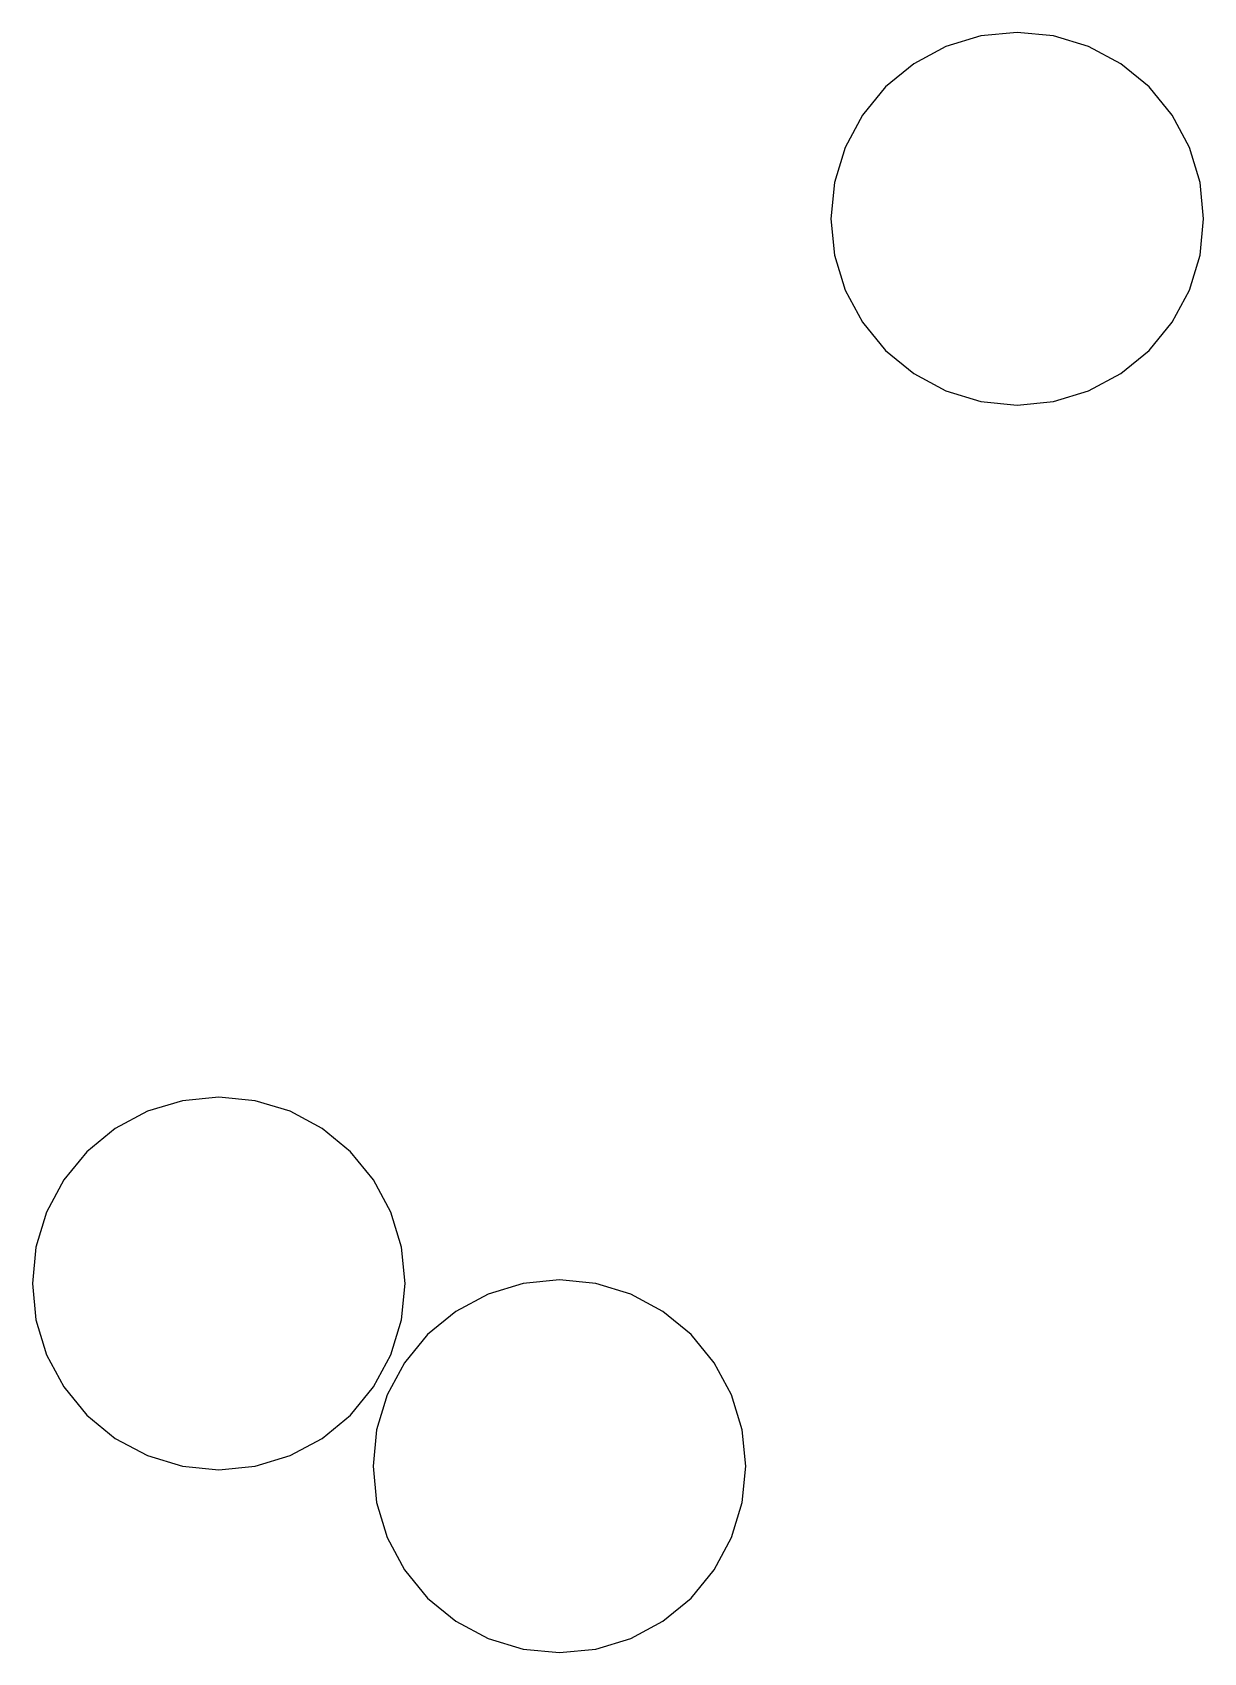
# Model space of a CAD drawing. Header units: metres. Extents: x -18.5 to 3.5, y -26.9 to 3.5.
import ezdxf

# ---------------------------------------------------------------- set-up
doc = ezdxf.new("R2010")
doc.units = ezdxf.units.M

msp = doc.modelspace()

# ---------------------------------------------------------------- linework, layer by layer
for p, q in [((-0.682816, 3.43274), (-1.33939, 3.23357)), ((0, 3.5), (-0.682816, 3.43274)), ((0.682816, 3.43274), (0, 3.5)), ((1.33939, 3.23357), (0.682816, 3.43274)), ((-1.33939, 3.23357), (-1.94449, 2.91014)), ((1.94449, 2.91014), (1.33939, 3.23357)), ((-1.94449, 2.91014), (-2.47487, 2.47487)), ((2.47487, 2.47487), (1.94449, 2.91014)), ((-2.47487, 2.47487), (-2.91014, 1.94449)), ((2.91014, 1.94449), (2.47487, 2.47487)), ((-2.91014, 1.94449), (-3.23357, 1.33939)), ((3.23357, 1.33939), (2.91014, 1.94449)), ((-3.23357, 1.33939), (-3.43274, 0.682816)), ((3.43274, 0.682816), (3.23357, 1.33939)), ((-3.43274, 0.682816), (-3.5, 0)), ((3.5, 0), (3.43274, 0.682816)), ((-3.5, 0), (-3.43274, -0.682816)), ((3.43274, -0.682816), (3.5, 0)), ((-3.43274, -0.682816), (-3.23357, -1.33939)), ((3.23357, -1.33939), (3.43274, -0.682816)), ((-3.23357, -1.33939), (-2.91014, -1.94449)), ((2.91014, -1.94449), (3.23357, -1.33939)), ((-2.91014, -1.94449), (-2.47487, -2.47487)), ((2.47487, -2.47487), (2.91014, -1.94449)), ((-2.47487, -2.47487), (-1.94449, -2.91014)), ((1.94449, -2.91014), (2.47487, -2.47487)), ((-1.94449, -2.91014), (-1.33939, -3.23357)), ((1.33939, -3.23357), (1.94449, -2.91014)), ((-1.33939, -3.23357), (-0.682816, -3.43274)), ((0.682816, -3.43274), (1.33939, -3.23357)), ((-0.682816, -3.43274), (0, -3.5)), ((0, -3.5), (0.682816, -3.43274)), ((-15.6828, -16.5672), (-16.3394, -16.7664)), ((-15, -16.5), (-15.6828, -16.5672)), ((-14.3172, -16.5672), (-15, -16.5)), ((-13.6606, -16.7664), (-14.3172, -16.5672)), ((-16.3394, -16.7664), (-16.9445, -17.0898)), ((-13.0555, -17.0898), (-13.6606, -16.7664)), ((-16.9445, -17.0898), (-17.4749, -17.5251)), ((-12.5251, -17.5251), (-13.0555, -17.0898)), ((-17.4749, -17.5251), (-17.9101, -18.0555)), ((-12.0898, -18.0555), (-12.5251, -17.5251)), ((-17.9101, -18.0555), (-18.2336, -18.6606)), ((-11.7664, -18.6606), (-12.0898, -18.0555)), ((-18.2336, -18.6606), (-18.4327, -19.3172)), ((-11.5672, -19.3172), (-11.7664, -18.6606)), ((-18.4327, -19.3172), (-18.5, -20)), ((-11.5, -20), (-11.5672, -19.3172)), ((-18.5, -20), (-18.4327, -20.6828)), ((-11.5672, -20.6828), (-11.5, -20)), ((-9.28423, -20.0015), (-9.9408, -20.2007)), ((-8.60141, -19.9343), (-9.28423, -20.0015)), ((-7.91858, -20.0015), (-8.60141, -19.9343)), ((-7.26201, -20.2007), (-7.91858, -20.0015)), ((-9.9408, -20.2007), (-10.5459, -20.5241)), ((-6.65691, -20.5241), (-7.26201, -20.2007)), ((-18.4327, -20.6828), (-18.2336, -21.3394)), ((-11.7664, -21.3394), (-11.5672, -20.6828)), ((-10.5459, -20.5241), (-11.0763, -20.9594)), ((-6.12653, -20.9594), (-6.65691, -20.5241)), ((-11.0763, -20.9594), (-11.5116, -21.4898)), ((-5.69125, -21.4898), (-6.12653, -20.9594)), ((-18.2336, -21.3394), (-17.9101, -21.9445)), ((-12.0898, -21.9445), (-11.7664, -21.3394)), ((-11.5116, -21.4898), (-11.835, -22.0949)), ((-5.36783, -22.0949), (-5.69125, -21.4898)), ((-17.9101, -21.9445), (-17.4749, -22.4749)), ((-12.5251, -22.4749), (-12.0898, -21.9445)), ((-11.835, -22.0949), (-12.0341, -22.7515)), ((-5.16866, -22.7515), (-5.36783, -22.0949)), ((-17.4749, -22.4749), (-16.9445, -22.9101)), ((-13.0555, -22.9101), (-12.5251, -22.4749)), ((-12.0341, -22.7515), (-12.1014, -23.4343)), ((-5.10141, -23.4343), (-5.16866, -22.7515)), ((-16.9445, -22.9101), (-16.3394, -23.2336)), ((-13.6606, -23.2336), (-13.0555, -22.9101)), ((-16.3394, -23.2336), (-15.6828, -23.4327)), ((-15.6828, -23.4327), (-15, -23.5)), ((-15, -23.5), (-14.3172, -23.4327)), ((-14.3172, -23.4327), (-13.6606, -23.2336)), ((-12.1014, -23.4343), (-12.0341, -24.1171)), ((-5.16866, -24.1171), (-5.10141, -23.4343)), ((-12.0341, -24.1171), (-11.835, -24.7737)), ((-5.36783, -24.7737), (-5.16866, -24.1171)), ((-11.835, -24.7737), (-11.5116, -25.3788)), ((-5.69125, -25.3788), (-5.36783, -24.7737)), ((-11.5116, -25.3788), (-11.0763, -25.9091)), ((-6.12653, -25.9091), (-5.69125, -25.3788)), ((-11.0763, -25.9091), (-10.5459, -26.3444)), ((-6.65691, -26.3444), (-6.12653, -25.9091)), ((-10.5459, -26.3444), (-9.9408, -26.6679)), ((-7.26201, -26.6679), (-6.65691, -26.3444)), ((-9.9408, -26.6679), (-9.28423, -26.867)), ((-7.91858, -26.867), (-7.26201, -26.6679)), ((-9.28423, -26.867), (-8.60141, -26.9343)), ((-8.60141, -26.9343), (-7.91858, -26.867))]:
    msp.add_line(p, q)

doc.saveas('drawing.dxf')
